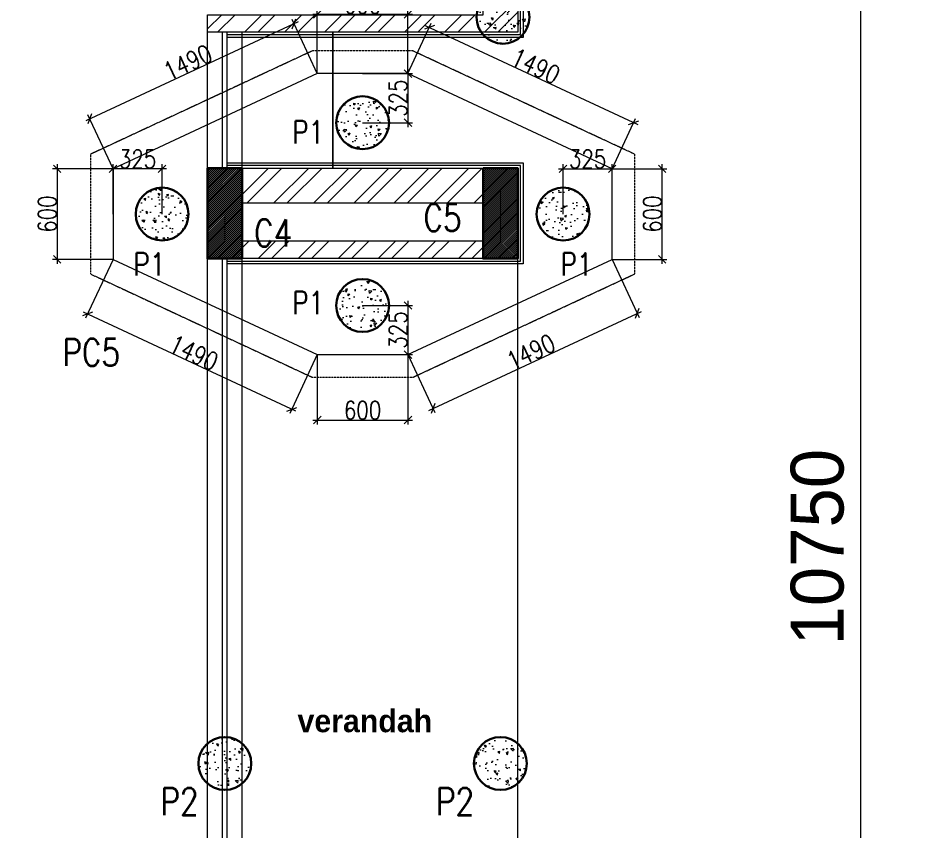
# Model space of a CAD drawing. Header units: metres. Extents: x 5205117 to 5948571, y 646915 to 1143748.
# Drawn here: x 5321641 to 5327696, y 1077128 to 1082507 of the extents above; entities that cross this region are included whole.
import ezdxf

# ---------------------------------------------------------------- set-up
doc = ezdxf.new("R2010")
doc.units = ezdxf.units.M
doc.header["$MEASUREMENT"] = 0
doc.header["$PDMODE"] = 35
doc.header["$PDSIZE"] = 10
for name, pattern in [('CONTINOUS', [0]), ('DASHED', [0.75, 0.5, -0.25]), ('DOT2', [0.125, 0, -0.125]), ('HIDDEN', [0.375, 0.25, -0.125])]:
    doc.linetypes.add(name, pattern=pattern)
doc.layers.get('0').update_dxf_attribs({"color": 1, "linetype": 'DASHED', "lineweight": 30})
for name, color, linetype, lineweight in [('A-01-GF', 8, 'CONTINOUS', 0), ('road ht', 8, 'Continuous', 5), ('S-COLUMN & WALL', 5, 'Continuous', 30), ('S-COLUMN_H', 250, 'Continuous', 0), ('S-FOUND-EXCAVATION', 253, 'HIDDEN', 0), ('S-FOUND-FOOTING', 7, 'Continuous', 15), ('S-PILE', 96, 'Continuous', 30), ('S-TEXT', 7, 'Continuous', 0), ('S-TEXT COL.', 1, 'Continuous', 0), ('S-TEXT PILE', 7, 'Continuous', 0)]:
    doc.layers.add(name, color=color, linetype=linetype, lineweight=lineweight)
doc.styles.add('C-ROOM', font='arial.ttf')
doc.styles.add('MtXpl_Century_Gothic', font='GOTHICB.TTF')
doc.styles.add('SETU 1', font='romans.shx', dxfattribs={"width": 0.8})
doc.styles.get("Standard").update_dxf_attribs({"font": 'GOTHIC.TTF'})
doc.dimstyles.new('A-DIM 100', dxfattribs={"dimscale": 100, "dimtxt": 2.5, "dimasz": 1.5, "dimexe": 1, "dimexo": 1, "dimgap": 0.5, "dimtad": 1, "dimdec": 0, "dimrnd": 5, "dimzin": 3, "dimdsep": 46, "dimtxsty": 'C-ROOM', "dimblk1": 'ARCHTICK', "dimblk2": 'ARCHTICK', "dimsah": 1, "dimcen": 1.5, "dimdle": 1, "dimclrd": 256, "dimclre": 256, "dimclrt": 256, "dimadec": 0, "dimazin": 0, "dimtfac": 0.6, "dimtdec": 0, "dimtofl": 0, "dimtmove": 1, "dimatfit": 3, "dimfxl": 1, "dimtolj": 1, "dimtzin": 0, "dimlwd": -1, "dimlwe": -1, "dimarcsym": 0})
doc.dimstyles.get("Standard").update_dxf_attribs({"dimtxt": 2, "dimasz": 1, "dimexe": 0, "dimexo": 0, "dimgap": 0.1, "dimtad": 1, "dimdsep": 46, "dimtxsty": 'Standard', "dimblk": 'OBLIQUE', "dimcen": 0.1, "dimclrd": 256, "dimclre": 256, "dimclrt": 256, "dimadec": 0, "dimazin": 0, "dimtfac": 1, "dimtofl": 0, "dimtmove": 1, "dimatfit": 2, "dimldrblk": 'OPEN90', "dimfxl": 1, "dimtolj": 1, "dimtzin": 0, "dimlwd": -1, "dimlwe": -1, "dimarcsym": 0})
pattern_1 = [(45, (2505790.000507657, 714129.0825430695), (-6.629126073623882, 6.629126073623883), [])]

# ---------------------------------------------------------------- blocks, each defined once
blk = doc.blocks.new('P2')
at = {"layer": 'S-PILE', "lineweight": 0}
h = blk.add_hatch(dxfattribs=at)
h.set_pattern_fill('AR-CONC', color=256, scale=20)
h.set_pattern_definition([(50, (0, 0), (143.4520365201507, -12.55042699651902), [15, -165]), (355, (0, 0), (-27.7502667226, 150.4384267400024), [12, -132]), (100.45144446, (11.9543362, -1.0458688), (115.7017693454224, 137.8879981937259), [12.74803839999999, -140.2284223999999]), (46.1842, (0, 40), (213.4482661343145, -33.10385615861531), [22.5, -247.5]), (96.63563549000003, (17.787349, 37.2413386), (186.9323891348456, 194.8237201549101), [19.1220684, -210.3427519999999]), (351.18416399, (0, 40), (186.9323890109546, 194.823720053998), [18, -198.0000002]), (21, (20, 30), (119.3814104236923, -80.52377813306776), [15, -165]), (326, (20, 30), (48.66306638431634, 145.0300090093706), [12, -132]), (71.45144474, (29.94845080000001, 23.2896852), (168.0444753459942, 64.50623056127077), [12.748038, -140.2284224]), (37.5, (0, 0), (2.431971063458133, 66.5787707662623), [0, -130.4, 0, -134, 0, -132.5]), (7.499999999999999, (0, 0), (52.61390748842972, 78.88234237647205), [0, -76.39999999999999, 0, -127.4, 0, -50.5]), (327.5, (-44.59999999999999, 0), (106.7644872344818, -4.510974346875951), [0, -50, 0, -156, 0, -207]), (317.5, (-64.6, 0), (116.6372338684772, 20.02099646646354), [0, -65, 0, -103.6, 0, -147])])
edge = h.paths.add_edge_path()
edge.add_arc((0, 0), 175, 0, 360)
at = {"layer": 'S-PILE'}
blk.add_circle((0, 0), 175, dxfattribs=at)
blk = doc.blocks.new('_Oblique')
at = {"color": 0, "linetype": 'ByBlock', "lineweight": -2}
blk.add_line((-0.5, -0.5), (0.5, 0.5), dxfattribs=at)
blk = doc.blocks.new('*D338')
at = {"layer": 'Defpoints', "color": 0, "transparency": 16777216}
for p in [(5323620.814533547, 1082140.437128157), (5322114.526432857, 1081840.593328444), (5322268.314533546, 1081510.437128156)]:
    blk.add_point(p, dxfattribs=at)
at = {"layer": 'S-TEXT', "transparency": 16777216}
blk.add_line((5323494.220909597, 1082483.260626297), (5322087.331956119, 1081827.926030591), dxfattribs=at)
at = {"layer": 'S-TEXT', "color": 9, "transparency": 16777216}
for p, q in [((5323620.814533547, 1082140.437128157), (5323454.359135006, 1082497.787805183)), ((5322268.314533546, 1081510.437128156), (5322101.859135004, 1081867.787805183))]:
    blk.add_line(p, q, dxfattribs=at)
at = {"layer": 'S-TEXT', "transparency": 16777216, "xscale": 50, "yscale": 50, "zscale": 50}
for p, rotation in [((5323467.026432857, 1082470.593328444), 24.97629519999612), ((5322114.526432857, 1081840.593328444), 204.9762951999961)]:
    blk.add_blockref('_Oblique', p, dxfattribs=dict(at, rotation=rotation))
at = {"layer": 'S-TEXT', "color": 0, "lineweight": 0, "transparency": 16777216, "insert": (5322763.330620843, 1082214.514694712), "char_height": 120, "attachment_point": 5, "rotation": 24.97629519999608, "style": 'SETU 1'}
blk.add_mtext('\\A1;1490', dxfattribs=at)
blk = doc.blocks.new('*D339')
at = {"layer": 'Defpoints', "color": 0, "transparency": 16777216}
for p in [(5322268.314533546, 1080910.437128157), (5322099.539039554, 1080548.105611291), (5323620.814533547, 1080280.437128156)]:
    blk.add_point(p, dxfattribs=at)
at = {"layer": 'S-TEXT', "color": 9, "transparency": 16777216}
for p, q in [((5322268.314533546, 1080910.437128157), (5322086.871741701, 1080520.911134553)), ((5323620.814533547, 1080280.437128156), (5323439.371741701, 1079890.911134552))]:
    blk.add_line(p, q, dxfattribs=at)
at = {"layer": 'S-TEXT', "transparency": 16777216}
blk.add_line((5323479.233516293, 1079905.438313438), (5322072.344562815, 1080560.772909144), dxfattribs=at)
at = {"layer": 'S-TEXT', "transparency": 16777216, "xscale": 50, "yscale": 50, "zscale": 50}
for p, rotation in [((5322099.539039554, 1080548.105611291), 155.0237048000039), ((5323452.039039554, 1079918.105611291), 335.0237048000039)]:
    blk.add_blockref('_Oblique', p, dxfattribs=dict(at, rotation=rotation))
at = {"layer": 'S-TEXT', "color": 0, "lineweight": 0, "transparency": 16777216, "insert": (5322803.234851568, 1080292.026977559), "char_height": 120, "attachment_point": 5, "rotation": 335.02370480000394, "style": 'SETU 1'}
blk.add_mtext('\\A1;1490', dxfattribs=at)
blk = doc.blocks.new('*D340')
at = {"layer": 'Defpoints', "color": 0, "transparency": 16777216}
for p in [(5325573.314533547, 1080910.437128157), (5325739.358055434, 1080553.970678389), (5324220.814533547, 1080280.437128156)]:
    blk.add_point(p, dxfattribs=at)
at = {"layer": 'S-TEXT', "color": 9, "transparency": 16777216}
for p, q in [((5325573.314533547, 1080910.437128157), (5325752.025353287, 1080526.776201651)), ((5324220.814533547, 1080280.437128156), (5324399.525353287, 1079896.77620165))]:
    blk.add_line(p, q, dxfattribs=at)
at = {"layer": 'S-TEXT', "transparency": 16777216}
blk.add_line((5324359.663578694, 1079911.303380537), (5325766.552532172, 1080566.637976242), dxfattribs=at)
at = {"layer": 'S-TEXT', "transparency": 16777216, "xscale": 50, "yscale": 50, "zscale": 50}
for p, rotation in [((5325739.358055434, 1080553.970678389), 24.97629519999608), ((5324386.858055434, 1079923.970678389), 204.9762951999961)]:
    blk.add_blockref('_Oblique', p, dxfattribs=dict(at, rotation=rotation))
at = {"layer": 'S-TEXT', "color": 0, "lineweight": 0, "transparency": 16777216, "insert": (5325035.66224342, 1080297.892044658), "char_height": 120, "attachment_point": 5, "rotation": 24.97629519999608, "style": 'SETU 1'}
blk.add_mtext('\\A1;1490', dxfattribs=at)
blk = doc.blocks.new('*D341')
at = {"layer": 'Defpoints', "color": 0, "transparency": 16777216}
for p in [(5324220.814533547, 1082140.437128157), (5325715.763374712, 1081816.249918118), (5325573.314533547, 1081510.437128156)]:
    blk.add_point(p, dxfattribs=at)
at = {"layer": 'S-TEXT', "color": 9, "transparency": 16777216}
for p, q in [((5324220.814533547, 1082140.437128157), (5324375.930672563, 1082473.444394858)), ((5325573.314533547, 1081510.437128156), (5325728.430672564, 1081843.444394857))]:
    blk.add_line(p, q, dxfattribs=at)
at = {"layer": 'S-TEXT', "transparency": 16777216}
blk.add_line((5324336.068897972, 1082458.917215971), (5325742.95785145, 1081803.582620265), dxfattribs=at)
at = {"layer": 'S-TEXT', "transparency": 16777216, "xscale": 50, "yscale": 50, "zscale": 50}
for p, rotation in [((5324363.263374712, 1082446.249918118), 155.0237048000039), ((5325715.763374712, 1081816.249918118), 335.0237048000039)]:
    blk.add_blockref('_Oblique', p, dxfattribs=dict(at, rotation=rotation))
at = {"layer": 'S-TEXT', "color": 0, "lineweight": 0, "transparency": 16777216, "insert": (5325066.959186726, 1082190.171284386), "char_height": 120, "attachment_point": 5, "rotation": 335.02370480000394, "style": 'SETU 1'}
blk.add_mtext('\\A1;1490', dxfattribs=at)
blk = doc.blocks.new('*D342')
at = {"layer": 'Defpoints', "color": 0, "transparency": 16777216}
for p in [(5324220.814533547, 1082533.068775504), (5323620.814533547, 1082140.437128157), (5324220.814533547, 1082140.437128157)]:
    blk.add_point(p, dxfattribs=at)
at = {"layer": 'S-TEXT', "transparency": 16777216}
blk.add_line((5323590.814533546, 1082533.068775504), (5324250.814533546, 1082533.068775504), dxfattribs=at)
at = {"layer": 'S-TEXT', "color": 9, "transparency": 16777216}
for p, q in [((5323620.814533547, 1082140.437128157), (5323620.814533547, 1082563.068775504)), ((5324220.814533547, 1082140.437128157), (5324220.814533547, 1082563.068775504))]:
    blk.add_line(p, q, dxfattribs=at)
at = {"layer": 'S-TEXT', "transparency": 16777216, "xscale": 50, "yscale": 50, "zscale": 50, "rotation": 180}
blk.add_blockref('_Oblique', (5323620.814533547, 1082533.068775504), dxfattribs=at)
at = {"layer": 'S-TEXT', "transparency": 16777216, "xscale": 50, "yscale": 50, "zscale": 50}
blk.add_blockref('_Oblique', (5324220.814533547, 1082533.068775504), dxfattribs=at)
at = {"layer": 'S-TEXT', "color": 0, "lineweight": 0, "transparency": 16777216, "insert": (5323920.814533546, 1082598.068775504), "char_height": 120, "attachment_point": 5, "style": 'SETU 1'}
blk.add_mtext('\\A1;600', dxfattribs=at)
blk = doc.blocks.new('*D343')
at = {"layer": 'Defpoints', "color": 0, "transparency": 16777216}
for p in [(5322268.314533548, 1081510.437128157), (5321898.479908043, 1080910.437128157), (5322268.314533548, 1080910.437128157)]:
    blk.add_point(p, dxfattribs=at)
at = {"layer": 'S-TEXT', "color": 9, "transparency": 16777216}
for p, q in [((5322268.314533548, 1081510.437128157), (5321868.479908045, 1081510.437128157)), ((5322268.314533548, 1080910.437128157), (5321868.479908045, 1080910.437128157))]:
    blk.add_line(p, q, dxfattribs=at)
at = {"layer": 'S-TEXT', "transparency": 16777216}
blk.add_line((5321898.479908043, 1081540.437128157), (5321898.479908043, 1080880.437128157), dxfattribs=at)
at = {"layer": 'S-TEXT', "transparency": 16777216, "xscale": 50, "yscale": 50, "zscale": 50}
for p, rotation in [((5321898.479908043, 1081510.437128157), 90), ((5321898.479908043, 1080910.437128157), 270)]:
    blk.add_blockref('_Oblique', p, dxfattribs=dict(at, rotation=rotation))
at = {"layer": 'S-TEXT', "color": 0, "lineweight": 0, "transparency": 16777216, "insert": (5321833.479908043, 1081210.437128156), "char_height": 120, "attachment_point": 5, "rotation": 90, "style": 'SETU 1'}
blk.add_mtext('\\A1;600', dxfattribs=at)
blk = doc.blocks.new('*D344')
at = {"layer": 'Defpoints', "color": 0, "transparency": 16777216}
for p in [(5325573.314533548, 1081510.437128157), (5325904.775721893, 1081510.437128157), (5325573.314533548, 1080910.437128157)]:
    blk.add_point(p, dxfattribs=at)
at = {"layer": 'S-TEXT', "color": 9, "transparency": 16777216}
for p, q in [((5325573.314533548, 1081510.437128157), (5325934.775721893, 1081510.437128157)), ((5325573.314533548, 1080910.437128157), (5325934.775721893, 1080910.437128157))]:
    blk.add_line(p, q, dxfattribs=at)
at = {"layer": 'S-TEXT', "transparency": 16777216}
blk.add_line((5325904.775721893, 1080880.437128157), (5325904.775721893, 1081540.437128157), dxfattribs=at)
at = {"layer": 'S-TEXT', "transparency": 16777216, "xscale": 50, "yscale": 50, "zscale": 50}
for p, rotation in [((5325904.775721893, 1081510.437128157), 90), ((5325904.775721893, 1080910.437128157), 270)]:
    blk.add_blockref('_Oblique', p, dxfattribs=dict(at, rotation=rotation))
at = {"layer": 'S-TEXT', "color": 0, "lineweight": 0, "transparency": 16777216, "insert": (5325839.775721891, 1081210.437128156), "char_height": 120, "attachment_point": 5, "rotation": 90, "style": 'SETU 1'}
blk.add_mtext('\\A1;600', dxfattribs=at)
blk = doc.blocks.new('*D345')
at = {"layer": 'Defpoints', "color": 0, "transparency": 16777216}
for p in [(5323620.814533547, 1080280.437128156), (5324220.814533547, 1080280.437128156), (5324220.814533547, 1079847.182128386)]:
    blk.add_point(p, dxfattribs=at)
at = {"layer": 'S-TEXT', "color": 9, "transparency": 16777216}
for p, q in [((5323620.814533547, 1080280.437128156), (5323620.814533547, 1079817.182128386)), ((5324220.814533547, 1080280.437128156), (5324220.814533547, 1079817.182128386))]:
    blk.add_line(p, q, dxfattribs=at)
at = {"layer": 'S-TEXT', "transparency": 16777216}
blk.add_line((5323590.814533546, 1079847.182128386), (5324250.814533546, 1079847.182128386), dxfattribs=at)
at = {"layer": 'S-TEXT', "transparency": 16777216, "xscale": 50, "yscale": 50, "zscale": 50, "rotation": 180}
blk.add_blockref('_Oblique', (5323620.814533547, 1079847.182128386), dxfattribs=at)
at = {"layer": 'S-TEXT', "transparency": 16777216, "xscale": 50, "yscale": 50, "zscale": 50}
blk.add_blockref('_Oblique', (5324220.814533547, 1079847.182128386), dxfattribs=at)
at = {"layer": 'S-TEXT', "color": 0, "lineweight": 0, "transparency": 16777216, "insert": (5323920.814533546, 1079912.182128386), "char_height": 120, "attachment_point": 5, "style": 'SETU 1'}
blk.add_mtext('\\A1;600', dxfattribs=at)
blk = doc.blocks.new('*D346')
at = {"layer": 'Defpoints', "color": 0, "transparency": 16777216}
for p in [(5323920.814533549, 1080605.437128157), (5323920.814533549, 1080280.437128157), (5324220.814533547, 1080280.437128157)]:
    blk.add_point(p, dxfattribs=at)
at = {"layer": 'S-TEXT', "color": 9, "transparency": 16777216}
for p, q in [((5323920.814533549, 1080605.437128157), (5324250.814533548, 1080605.437128157)), ((5323920.814533549, 1080280.437128157), (5324250.814533548, 1080280.437128157))]:
    blk.add_line(p, q, dxfattribs=at)
at = {"layer": 'S-TEXT', "transparency": 16777216}
blk.add_line((5324220.814533547, 1080635.437128157), (5324220.814533547, 1080250.437128157), dxfattribs=at)
at = {"layer": 'S-TEXT', "transparency": 16777216, "xscale": 50, "yscale": 50, "zscale": 50}
for p, rotation in [((5324220.814533547, 1080605.437128157), 90), ((5324220.814533547, 1080280.437128157), 270)]:
    blk.add_blockref('_Oblique', p, dxfattribs=dict(at, rotation=rotation))
at = {"layer": 'S-TEXT', "color": 0, "lineweight": 0, "transparency": 16777216, "insert": (5324155.814533546, 1080442.937128155), "char_height": 120, "attachment_point": 5, "rotation": 90, "style": 'SETU 1'}
blk.add_mtext('\\A1;325', dxfattribs=at)
blk = doc.blocks.new('*D347')
at = {"layer": 'Defpoints', "color": 0, "transparency": 16777216}
for p in [(5322268.314533546, 1081510.437128156), (5322268.314533546, 1081210.437128157), (5322593.314533547, 1081210.437128157)]:
    blk.add_point(p, dxfattribs=at)
at = {"layer": 'S-TEXT', "transparency": 16777216}
blk.add_line((5322623.314533546, 1081510.437128156), (5322238.314533547, 1081510.437128156), dxfattribs=at)
at = {"layer": 'S-TEXT', "color": 9, "transparency": 16777216}
for p, q in [((5322268.314533546, 1081210.437128157), (5322268.314533546, 1081540.437128156)), ((5322593.314533547, 1081210.437128157), (5322593.314533547, 1081540.437128156))]:
    blk.add_line(p, q, dxfattribs=at)
at = {"layer": 'S-TEXT', "transparency": 16777216, "xscale": 50, "yscale": 50, "zscale": 50, "rotation": 180}
blk.add_blockref('_Oblique', (5322268.314533546, 1081510.437128156), dxfattribs=at)
at = {"layer": 'S-TEXT', "transparency": 16777216, "xscale": 50, "yscale": 50, "zscale": 50}
blk.add_blockref('_Oblique', (5322593.314533547, 1081510.437128156), dxfattribs=at)
at = {"layer": 'S-TEXT', "color": 0, "lineweight": 0, "transparency": 16777216, "insert": (5322430.814533546, 1081575.437128156), "char_height": 120, "attachment_point": 5, "style": 'SETU 1'}
blk.add_mtext('\\A1;325', dxfattribs=at)
blk = doc.blocks.new('*D348')
at = {"layer": 'Defpoints', "color": 0, "transparency": 16777216}
for p in [(5323920.814533549, 1082140.437128157), (5323920.814533549, 1081815.437128157), (5324220.814533548, 1081815.437128157)]:
    blk.add_point(p, dxfattribs=at)
at = {"layer": 'S-TEXT', "transparency": 16777216}
blk.add_line((5324220.814533548, 1082170.437128157), (5324220.814533548, 1081785.437128157), dxfattribs=at)
at = {"layer": 'S-TEXT', "color": 9, "transparency": 16777216}
for p, q in [((5323920.814533549, 1082140.437128157), (5324250.814533549, 1082140.437128157)), ((5323920.814533549, 1081815.437128157), (5324250.814533549, 1081815.437128157))]:
    blk.add_line(p, q, dxfattribs=at)
at = {"layer": 'S-TEXT', "transparency": 16777216, "xscale": 50, "yscale": 50, "zscale": 50}
for p, rotation in [((5324220.814533548, 1082140.437128157), 90), ((5324220.814533548, 1081815.437128157), 270)]:
    blk.add_blockref('_Oblique', p, dxfattribs=dict(at, rotation=rotation))
at = {"layer": 'S-TEXT', "color": 0, "lineweight": 0, "transparency": 16777216, "insert": (5324155.814533547, 1081977.937128156), "char_height": 120, "attachment_point": 5, "rotation": 90, "style": 'SETU 1'}
blk.add_mtext('\\A1;325', dxfattribs=at)
blk = doc.blocks.new('*D349')
at = {"layer": 'Defpoints', "color": 0, "transparency": 16777216}
for p in [(5325573.314533547, 1081510.437128157), (5325248.314533546, 1081210.437128157), (5325573.314533547, 1081210.437128157)]:
    blk.add_point(p, dxfattribs=at)
at = {"layer": 'S-TEXT', "transparency": 16777216}
blk.add_line((5325218.314533547, 1081510.437128157), (5325603.314533546, 1081510.437128157), dxfattribs=at)
at = {"layer": 'S-TEXT', "color": 9, "transparency": 16777216}
for p, q in [((5325248.314533546, 1081210.437128157), (5325248.314533546, 1081540.437128157)), ((5325573.314533547, 1081210.437128157), (5325573.314533547, 1081540.437128157))]:
    blk.add_line(p, q, dxfattribs=at)
at = {"layer": 'S-TEXT', "transparency": 16777216, "xscale": 50, "yscale": 50, "zscale": 50, "rotation": 180}
blk.add_blockref('_Oblique', (5325248.314533546, 1081510.437128157), dxfattribs=at)
at = {"layer": 'S-TEXT', "transparency": 16777216, "xscale": 50, "yscale": 50, "zscale": 50}
blk.add_blockref('_Oblique', (5325573.314533547, 1081510.437128157), dxfattribs=at)
at = {"layer": 'S-TEXT', "color": 0, "lineweight": 0, "transparency": 16777216, "insert": (5325410.814533547, 1081575.437128157), "char_height": 120, "attachment_point": 5, "style": 'SETU 1'}
blk.add_mtext('\\A1;325', dxfattribs=at)
blk = doc.blocks.new('jkdfhjksh')
at = {"layer": 'A-01-GF', "lineweight": -2, "ltscale": 5}
h = blk.add_hatch(dxfattribs=at)
h.set_pattern_fill('ANSI32', color=256, scale=500, angle=180)
h.set_pattern_definition([(225, (0, 40543.84578141826), (132.5825214724776, -132.5825214724777), []), (225, (-88.38834750000001, 40543.84578141826), (132.5825214724776, -132.5825214724777), [])])
h.paths.add_polyline_path([(5322893.314533546, 1124074.282909575), (5322893.314533546, 1124809.282909575), (5318318.314533546, 1124809.282909575), (5318318.314533546, 1124074.282909575), (5318088.314533546, 1124074.282909575), (5318088.314533546, 1124809.282909575), (5315388.314533545, 1124809.282909575), (5315388.314533545, 1124074.282909575), (5315158.314533545, 1124074.282909575), (5315158.314533545, 1124924.282909575), (5323870.814533546, 1124924.282909575), (5323870.814533546, 1124824.282909575), (5323970.814533546, 1124824.282909575), (5323970.814533546, 1124924.282909575), (5324948.314533546, 1124924.282909575), (5324948.314533546, 1122959.282909575), (5322893.314533546, 1122959.282909575), (5322893.314533546, 1123074.282909575), (5324718.314533546, 1123074.282909575), (5324718.314533546, 1124694.282909575), (5323123.314533546, 1124694.282909575), (5323123.314533546, 1124074.282909575)])
h.paths.add_polyline_path([(5313353.314533544, 1124924.282909575), (5313353.314533544, 1124694.282909575), (5313723.314533547, 1124694.282909575), (5313723.314533547, 1124299.282909575), (5313353.314533544, 1124299.282909575), (5313353.314533544, 1124184.282909575), (5314043.314533545, 1124184.282909575), (5314043.314533545, 1124074.282909575), (5314158.314533544, 1124074.282909575), (5314158.314533544, 1124924.282909575)], flags=17)
h.paths.add_polyline_path([(5314043.314533545, 1124299.282909575), (5313838.314533547, 1124299.282909575), (5313838.314533547, 1124694.282909575), (5314043.314533545, 1124694.282909575)], flags=16)
h.paths.add_polyline_path([(5305918.314533546, 1117569.282909575), (5307928.314533547, 1117569.282909575), (5307928.314533547, 1116844.282909575), (5308043.314533547, 1116844.282909575), (5308043.314533547, 1117799.282909575), (5305688.314533547, 1117799.282909575), (5305688.314533547, 1114174.282909575), (5310348.314533546, 1114174.282909575), (5310348.314533546, 1114774.282909575), (5309748.314533546, 1114774.282909575), (5309748.314533546, 1117569.282909575), (5310348.314533546, 1117569.282909575), (5310348.314533546, 1119529.282909575), (5309518.314533546, 1119529.282909575), (5309518.314533546, 1117799.282909575), (5309068.314533546, 1117799.282909575), (5309068.314533546, 1117569.282909575), (5309518.314533546, 1117569.282909575), (5309518.314533546, 1116044.282909575), (5307928.314533547, 1116044.282909575), (5307928.314533547, 1115814.282909575), (5309518.314533546, 1115814.282909575), (5309518.314533546, 1114404.282909575), (5305918.314533546, 1114404.282909575)])
h.paths.add_polyline_path([(5310118.314533546, 1124924.282909575), (5309148.314533547, 1124924.282909575), (5309148.314533547, 1124694.282909575), (5309518.314533546, 1124694.282909575), (5309518.314533546, 1122059.282909575), (5307718.314533547, 1122059.282909575), (5307718.314533547, 1122659.282909575), (5307603.314533546, 1122659.282909575), (5307603.314533546, 1122059.282909575), (5305803.314533546, 1122059.282909575), (5305803.314533546, 1122659.282909575), (5305688.314533547, 1122659.282909575), (5305688.314533547, 1121829.282909575), (5318318.314533549, 1121829.282909575), (5318318.314533545, 1123074.282909575), (5318088.314533546, 1123074.282909575), (5318088.314533546, 1122059.282909575), (5314158.314533544, 1122059.282909588), (5314158.314533544, 1123174.282909575), (5314043.314533545, 1123174.282909575), (5314043.314533545, 1122059.282909588), (5311293.314533546, 1122059.282909588), (5311293.314533546, 1123274.282909575), (5311178.314533547, 1123274.282909575), (5311178.314533547, 1122059.282909575), (5309748.314533546, 1122059.282909575), (5309748.314533546, 1124184.282909575), (5311178.314533547, 1124184.282909575), (5311178.314533547, 1124074.282909575), (5311293.314533546, 1124074.282909575), (5311293.314533546, 1124299.282909575), (5309748.314533546, 1124299.282909575), (5309748.314533546, 1124694.282909575), (5310118.314533546, 1124694.282909575)])
h.paths.add_polyline_path([(5323423.314533546, 1114174.282909575), (5323423.314533546, 1114774.282909575), (5324948.314533546, 1114774.282909575), (5324948.314533546, 1114174.282909575)])
h.paths.add_polyline_path([(5323123.314533546, 1114174.282909575), (5317488.314533546, 1114174.282909575), (5317488.314533546, 1114774.282909575), (5318318.314533546, 1114774.282909575), (5318318.314533546, 1114404.282909575), (5322893.314533546, 1114404.282909575), (5322893.314533546, 1114774.282909575), (5323123.314533546, 1114774.282909575)])
h.paths.add_polyline_path([(5318088.314533546, 1114659.282909575), (5318088.314533546, 1114404.282909575), (5317603.314533546, 1114404.282909575), (5317603.314533546, 1114659.282909575)], flags=16)
h.paths.add_polyline_path([(5324718.314533546, 1114404.282909575), (5324718.314533546, 1114659.282909575), (5323653.314533546, 1114659.282909575), (5323653.314533546, 1114404.282909575)], flags=16)
h.paths.add_polyline_path([(5317488.314533546, 1117569.282909575), (5317488.314533546, 1119529.282909575), (5318318.314533546, 1119529.282909575), (5318318.314533546, 1117569.282909575)])
h.paths.add_polyline_path([(5317603.314533546, 1117799.282909575), (5317603.314533546, 1119299.282909575), (5318088.314533546, 1119299.282909575), (5318088.314533546, 1117799.282909575)], flags=16)
h.paths.add_polyline_path([(5300858.314533546, 1124924.282909575), (5308248.314533547, 1124924.282909575), (5308248.314533547, 1124694.282909575), (5307718.314533547, 1124694.282909575), (5307718.314533547, 1123559.282909575), (5307603.314533546, 1123559.282909575), (5307603.314533546, 1124694.282909575), (5305803.314533546, 1124694.282909575), (5305803.314533546, 1123659.282909575), (5305688.314533547, 1123659.282909575), (5305688.314533547, 1124694.282909575), (5301088.314533546, 1124694.282909575), (5301088.314533546, 1124324.282909575), (5300858.314533546, 1124324.282909575)])
h.paths.add_polyline_path([(5322893.314533546, 1121459.282909575), (5322893.314533546, 1122059.282909575), (5324948.314533546, 1122059.282909575), (5324948.314533546, 1121459.282909575)])
h.paths.add_polyline_path([(5323123.314533546, 1121574.282909575), (5323123.314533546, 1121829.282909575), (5324718.314533546, 1121829.282909575), (5324718.314533546, 1121574.282909575)], flags=16)
h.paths.add_polyline_path([(5300858.314533546, 1120599.282909575), (5305688.314533547, 1120599.282909575), (5305688.314533547, 1119299.282909575), (5305918.314533546, 1119299.282909575), (5305918.314533546, 1120829.282909575), (5301088.314533546, 1120829.282909575), (5301088.314533546, 1121199.282909575), (5300858.314533546, 1121199.282909575)])
h.paths.add_polyline_path([(5310233.314533546, 1117799.282909575), (5309748.314533546, 1117799.282909575), (5309748.314533546, 1119299.282909575), (5310233.314533546, 1119299.282909575)], flags=16)
h.paths.add_polyline_path([(5299058.314533547, 1120599.282909575), (5300558.314533547, 1120599.282909575), (5300558.314533547, 1121199.282909575), (5299058.314533547, 1121199.282909575)])
h.paths.add_polyline_path([(5299288.314533546, 1120829.282909575), (5300478.314533546, 1120829.282909575), (5300478.314533546, 1121084.282909575), (5299288.314533546, 1121084.282909575)], flags=16)
h.paths.add_polyline_path([(5299058.314533547, 1124924.282909575), (5300558.314533547, 1124924.282909575), (5300558.314533547, 1124324.282909575), (5299058.314533547, 1124324.282909575)])
h.paths.add_polyline_path([(5299288.314533546, 1124694.282909575), (5300478.314533546, 1124694.282909575), (5300478.314533546, 1124439.282909575), (5299288.314533546, 1124439.282909575)], flags=16)
h.paths.add_polyline_path([(5303338.314533546, 1120299.282909575), (5303338.314533546, 1119299.282909575), (5303568.314533546, 1119299.282909575), (5303568.314533546, 1120299.282909575)], flags=0)
h.paths.add_polyline_path([(5303338.314533546, 1114174.282909575), (5303568.314533546, 1114174.282909575), (5303568.314533546, 1117799.282909575), (5303338.314533546, 1117799.282909575)])
h.paths.add_polyline_path([(5309748.314533546, 1114659.282909575), (5310233.314533546, 1114659.282909575), (5310233.314533546, 1114404.282909575), (5309748.314533546, 1114404.282909575)], flags=16)
h = blk.add_hatch(dxfattribs=at)
h.set_pattern_fill('ANSI31', color=256, scale=75)
h.set_pattern_definition(pattern_1)
h.paths.add_polyline_path([(5323123.314533546, 1121459.282909575), (5323123.314533546, 1122059.282909575), (5322893.314533546, 1122059.282909575), (5322893.314533546, 1121459.282909575)])
h = blk.add_hatch(dxfattribs=at)
h.set_pattern_fill('ANSI31', color=256, scale=75)
h.set_pattern_definition(pattern_1)
h.paths.add_polyline_path([(5324948.314533546, 1121459.282909575), (5324948.314533546, 1122059.282909575), (5324718.314533546, 1122059.282909575), (5324718.314533546, 1121459.282909575)])
for p, q in [((5322893.314533546, 1122059.282909575), (5322893.314533546, 1122959.282909575)), ((5322993.314533546, 1122059.282909575), (5322993.314533546, 1122959.282909575)), ((5323023.314533546, 1122059.282909575), (5323023.314533546, 1122959.282909575)), ((5323123.314533546, 1122059.282909575), (5323123.314533546, 1122959.282909575)), ((5323723.314533546, 1122959.282910832), (5323723.314533546, 1122059.282910832)), ((5323723.314533546, 1122059.282909575), (5323723.314533546, 1122959.282909575)), ((5322893.314533546, 1114774.282909575), (5322893.314533546, 1121459.282909575)), ((5322993.314533546, 1114774.282909575), (5322993.314533546, 1121459.282909575)), ((5323023.314533546, 1114774.282909575), (5323023.314533546, 1121459.282909575)), ((5323123.314533546, 1114774.282909575), (5323123.314533546, 1121459.282909575)), ((5324948.314533546, 1114774.282909575), (5324948.314533546, 1121459.282909575)), ((5324948.314533546, 1114774.282909575), (5324948.314533546, 1121459.282909575))]:
    blk.add_line(p, q, dxfattribs=at)
for points in [[(5323023.314533546, 1122942.282909575), (5324965.314533547, 1122942.282909575), (5324965.314533547, 1124941.282909575), (5315141.314533544, 1124941.282909575), (5315141.314533544, 1124184.282909575), (5315123.314533544, 1124184.282909575), (5315123.314533544, 1124959.282909575), (5324983.314533547, 1124959.282909575), (5324983.314533547, 1122924.282909575), (5323023.314533546, 1122924.282909575)], [(5322893.314533546, 1124074.282909575), (5322893.314533546, 1124809.282909575), (5318318.314533546, 1124809.282909575), (5318318.314533546, 1124074.282909575), (5318088.314533546, 1124074.282909575), (5318088.314533546, 1124809.282909575), (5315388.314533545, 1124809.282909575), (5315388.314533545, 1124074.282909575), (5315158.314533545, 1124074.282909575), (5315158.314533545, 1124924.282909575), (5323870.814533546, 1124924.282909575), (5323870.814533546, 1124824.282909575), (5323970.814533546, 1124824.282909575), (5323970.814533546, 1124924.282909575), (5324948.314533546, 1124924.282909575), (5324948.314533546, 1122959.282909575), (5322893.314533546, 1122959.282909575), (5322893.314533546, 1123074.282909575), (5324718.314533546, 1123074.282909575), (5324718.314533546, 1124694.282909575), (5323123.314533546, 1124694.282909575), (5323123.314533546, 1124074.282909575)], [(5323023.314533546, 1122094.282909575), (5324983.314533547, 1122094.282909575), (5324983.314533547, 1121424.282909575), (5323023.314533546, 1121424.282909575), (5323023.314533546, 1121442.282909575), (5324965.314533547, 1121442.282909575), (5324965.314533547, 1122076.282909575), (5323023.314533546, 1122076.282909575)], [(5323123.314533546, 1121459.282909575), (5323123.314533546, 1122059.282909575), (5322893.314533546, 1122059.282909575), (5322893.314533546, 1121459.282909575)], [(5322893.314533546, 1121459.282909575), (5322893.314533546, 1122059.282909575), (5324948.314533546, 1122059.282909575), (5324948.314533546, 1121459.282909575)], [(5324948.314533546, 1121459.282909575), (5324948.314533546, 1122059.282909575), (5324718.314533546, 1122059.282909575), (5324718.314533546, 1121459.282909575)], [(5323123.314533546, 1121574.282909575), (5323123.314533546, 1121829.282909575), (5324718.314533546, 1121829.282909575), (5324718.314533546, 1121574.282909575)]]:
    blk.add_lwpolyline(points, close=True, dxfattribs=at)
at = {"layer": 'A-01-GF', "lineweight": -2, "style": 'MtXpl_Century_Gothic'}
blk.add_text('verandah', height=150, dxfattribs=at).set_placement((5323489.843192748, 1118324.235470462))
blk = doc.blocks.new('*D423')
at = {"layer": 'Defpoints', "color": 0, "ltscale": 5, "transparency": 16777216}
for p in [(5327695.812909779, 1084380.437128158), (5327216.715327219, 1073630.437128157), (5327695.812909779, 1073630.437128157)]:
    blk.add_point(p, dxfattribs=at)
at = {"layer": 'road ht', "linetype": 'DOT2', "ltscale": 5, "transparency": 16777216}
for p, q in [((5327695.812909779, 1084380.437128158), (5327216.715327219, 1084380.437128158)), ((5327695.812909779, 1073630.437128157), (5327216.715327219, 1073630.437128157))]:
    blk.add_line(p, q, dxfattribs=at)
at = {"layer": 'road ht', "color": 1, "ltscale": 5, "transparency": 16777216}
blk.add_line((5327216.715327219, 1084380.437128158), (5327216.715327219, 1073630.437128157), dxfattribs=at)
at = {"layer": 'road ht', "color": 1, "ltscale": 5, "transparency": 16777216, "xscale": 250, "yscale": 250, "zscale": 250}
for p, rotation in [((5327216.715327219, 1084380.437128158), 90), ((5327216.715327219, 1073630.437128157), 270)]:
    blk.add_blockref('_Oblique', p, dxfattribs=dict(at, rotation=rotation))
at = {"layer": 'road ht', "color": 1, "ltscale": 5, "transparency": 16777216, "insert": (5326932.911792209, 1079005.437128156), "char_height": 350, "attachment_point": 5, "rotation": 90}
blk.add_mtext('\\A1;10750', dxfattribs=at)
blk = doc.blocks.new('_Open90')
at = {"color": 0, "linetype": 'ByBlock', "lineweight": -2}
for p, q in [((-0.5, 0.5), (0, 0)), ((0, 0), (-1, 0)), ((0, 0), (-0.5, -0.5))]:
    blk.add_line(p, q, dxfattribs=at)

msp = doc.modelspace()

# ---------------------------------------------------------------- hatches: boundary and pattern name
at = {"layer": 'S-COLUMN_H'}
h = msp.add_hatch(color=256, dxfattribs=at)
h.dxf.hatch_style = 1
h.paths.add_polyline_path([(5322893.314533546, 1081515.437128157), (5323123.314533546, 1081515.437128157), (5323123.314533546, 1080915.437128157), (5322893.314533546, 1080915.437128157)])
h = msp.add_hatch(color=256, dxfattribs=at)
h.dxf.hatch_style = 1
h.paths.add_polyline_path([(5324718.314533546, 1081515.437128157), (5324948.314533546, 1081515.437128157), (5324948.314533546, 1080915.437128157), (5324718.314533546, 1080915.437128157)])

# ---------------------------------------------------------------- linework, layer by layer
at = {"layer": 'S-COLUMN & WALL', "ltscale": 5}
for points in [[(5322893.314533546, 1081515.437128157), (5323123.314533546, 1081515.437128157), (5323123.314533546, 1080915.437128157), (5322893.314533546, 1080915.437128157)], [(5324718.314533546, 1081515.437128157), (5324948.314533546, 1081515.437128157), (5324948.314533546, 1080915.437128157), (5324718.314533546, 1080915.437128157)]]:
    msp.add_lwpolyline(points, close=True, dxfattribs=at)
at = {"layer": 'S-FOUND-EXCAVATION'}
msp.add_lwpolyline([(5325723.314533547, 1081606.04129613), (5324254.036179872, 1082290.437128157), (5323587.592887223, 1082290.437128157), (5322118.314533547, 1081606.04129613), (5322118.314533547, 1080814.832960183), (5323587.592887223, 1080130.437128156), (5324254.036179872, 1080130.437128156), (5325723.314533547, 1080814.832960183), (5325723.314533547, 1081606.04129613)], dxfattribs=at)
at = {"layer": 'S-FOUND-FOOTING', "color": 5}
msp.add_lwpolyline([(5325573.314533547, 1080910.437128157), (5325573.314533547, 1081510.437128157), (5324220.814533547, 1082140.437128157), (5323620.814533547, 1082140.437128157), (5322268.314533546, 1081510.437128157), (5322268.314533546, 1080910.437128157), (5323620.814533547, 1080280.437128156), (5324220.814533547, 1080280.437128156), (5325573.314533547, 1080910.437128157), (5325573.314533547, 1081510.437128157)], dxfattribs=at)

# ---------------------------------------------------------------- block references
at = {"layer": 'A-01-GF'}
msp.add_blockref('jkdfhjksh', (0, -40543.84578141779), dxfattribs=at)
at = {"layer": 'S-PILE', "rotation": 90.00000000000003}
for p in [(5324850.314533541, 1082513.437128156), (5322593.314533547, 1081210.437128157), (5323008.314522502, 1077572.937128157), (5324833.314522502, 1077572.937128157)]:
    msp.add_blockref('P2', p, dxfattribs=at)
at = {"layer": 'S-PILE', "xscale": -1, "rotation": 270}
for p in [(5323920.814533546, 1081815.437128157), (5325248.314533546, 1081210.437128157), (5323920.814533546, 1080605.437128157)]:
    msp.add_blockref('P2', p, dxfattribs=at)

# ---------------------------------------------------------------- texts
at = {"layer": 'A-01-GF', "lineweight": -2, "style": 'MtXpl_Century_Gothic'}
msp.add_text('verandah', height=150, dxfattribs=at).set_placement((5323489.843192748, 1077780.389689044))
at = {"layer": 'S-TEXT COL.', "color": 1, "true_color": 0xe61414, "style": 'SETU 1', "width": 0.8}
for s, p in [('C5', (5324323.283514068, 1081096.942232378)), ('C4', (5323201.836711537, 1080995.631511325))]:
    msp.add_text(s, height=180, dxfattribs=at).set_placement(p)
at = {"layer": 'S-TEXT COL.', "color": 7, "style": 'SETU 1', "width": 0.8}
msp.add_text('PC5', height=180, dxfattribs=at).set_placement((5321932.525531979, 1080205.017784886))
at = {"layer": 'S-TEXT PILE', "style": 'SETU 1', "width": 0.8}
for s, height, p in [('P1', 150, (5323455.253920145, 1081678.714314658)), ('P1', 150, (5322404.050135633, 1080803.942078265)), ('P1', 150, (5325231.864645745, 1080803.942078265)), ('P1', 150, (5323455.253920145, 1080548.932759076)), ('P2', 180, (5322581.427219017, 1077231.419341508)), ('P2', 180, (5324406.427219016, 1077231.419341508))]:
    msp.add_text(s, height=height, dxfattribs=at).set_placement(p)

# ---------------------------------------------------------------- dimensions: what is measured, and where the dimension line sits
at = {"layer": 'road ht', "color": 12, "ltscale": 5}
dim = msp.add_linear_dim(base=(5327216.715327219, 1073630.437128157), p1=(5327695.812909777, 1084380.437128157), p2=(5327695.812909777, 1073630.437128156), angle=90, dimstyle='Standard', override={"dimtxt": 350, "dimasz": 250, "dimgap": 100, "dimdec": 0, "dimclrd": 1, "dimclrt": 1, "dimtdec": 0, "dimfxl": 0.1}, dxfattribs=at)
dim.commit()
dim.dimension.update_dxf_attribs({"geometry": '*D423', "text_midpoint": (5326932.911792209, 1079005.437128156)})
at = {"layer": 'S-TEXT', "lineweight": 0}
for base, p1, p2, angle, picture, middle in [((5324220.814533547, 1082533.068775504), (5323620.814533547, 1082140.437128157), (5324220.814533547, 1082140.437128157), 180, '*D342', (5323920.814533546, 1082598.068775504)), ((5324220.814533548, 1081815.437128157), (5323920.814533546, 1082140.437128157), (5323920.814533546, 1081815.437128157), 90, '*D348', (5324155.814533547, 1081977.937128156)), ((5322268.314533546, 1081510.437128156), (5322593.314533547, 1081210.437128157), (5322268.314533546, 1081210.437128157), 180, '*D347', (5322430.814533546, 1081575.437128156)), ((5325573.314533547, 1081510.437128157), (5325248.314533546, 1081210.437128157), (5325573.314533547, 1081210.437128157), 180, '*D349', (5325410.814533547, 1081575.437128157)), ((5321898.479908043, 1080910.437128157), (5322268.314533546, 1081510.437128157), (5322268.314533546, 1080910.437128157), 90, '*D343', (5321833.479908043, 1081210.437128156)), ((5325904.775721893, 1081510.437128157), (5325573.314533547, 1080910.437128157), (5325573.314533547, 1081510.437128157), 90, '*D344', (5325839.775721891, 1081210.437128156)), ((5324220.814533547, 1080280.437128157), (5323920.814533546, 1080605.437128157), (5323920.814533546, 1080280.437128156), 90, '*D346', (5324155.814533546, 1080442.937128155)), ((5324220.814533547, 1079847.182128386), (5323620.814533547, 1080280.437128156), (5324220.814533547, 1080280.437128156), 180, '*D345', (5323920.814533546, 1079912.182128386))]:
    dim = msp.add_linear_dim(base=base, p1=p1, p2=p2, angle=angle, dimstyle='A-DIM 100', override={"dimtxt": 1.199999999999999, "dimasz": 0.5, "dimexe": 0.3, "dimexo": 0, "dimgap": 0.05, "dimtxsty": 'SETU 1', "dimblk1": 'Oblique', "dimblk2": 'Oblique', "dimdle": 0.3, "dimclre": 9, "dimclrt": 0}, dxfattribs=at)
    dim.commit()
    dim.dimension.update_dxf_attribs({"geometry": picture, "text_midpoint": middle})
for p1, p2, distance, picture, middle in [((5323620.814533547, 1082140.437128157), (5322268.314533546, 1081510.437128157), -364.21682621963254, '*D338', (5322763.330620843, 1082214.514694712)), ((5324220.814533547, 1082140.437128157), (5325573.314533547, 1081510.437128157), 337.3620234306084, '*D341', (5325066.959186726, 1082190.171284386)), ((5323620.814533547, 1080280.437128156), (5322268.314533546, 1080910.437128157), 399.7115153287687, '*D339', (5322803.234851568, 1080292.026977559)), ((5324220.814533547, 1080280.437128156), (5325573.314533547, 1080910.437128157), -393.24137749087004, '*D340', (5325035.66224342, 1080297.892044658))]:
    dim = msp.add_aligned_dim(p1=p1, p2=p2, distance=distance, dimstyle='A-DIM 100', override={"dimtxt": 1.199999999999999, "dimasz": 0.5, "dimexe": 0.3, "dimexo": 0, "dimgap": 0.05, "dimtxsty": 'SETU 1', "dimblk1": 'Oblique', "dimblk2": 'Oblique', "dimdle": 0.3, "dimclre": 9, "dimclrt": 0}, dxfattribs=at)
    dim.commit()
    dim.dimension.update_dxf_attribs({"geometry": picture, "text_midpoint": middle})

doc.saveas('drawing.dxf')
